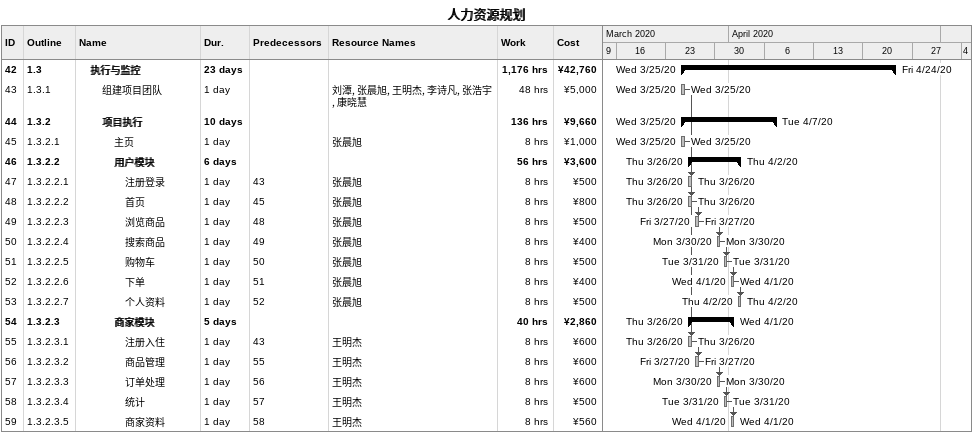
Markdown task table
人力资源规划

| ID | WBS | Task | Duration | Start | Finish | Predecessors | Resources | Work (h) | Cost (¥) |
|---|---|---|---|---|---|---|---|---|---|
| 42 | 1.3 | **执行与监控** | 23d | 2020-03-25 | 2020-04-24 |  |  | 1176 | 42760 |
| 43 | 1.3.1 | 组建项目团队 | 1d | 2020-03-25 | 2020-03-25 |  | 刘潭, 张晨旭, 王明杰, 李诗凡, 张浩宇, 康晓慧 | 48 | 5000 |
| 44 | 1.3.2 | **项目执行** | 10d | 2020-03-25 | 2020-04-07 |  |  | 136 | 9660 |
| 45 | 1.3.2.1 | 主页 | 1d | 2020-03-25 | 2020-03-25 |  | 张晨旭 | 8 | 1000 |
| 46 | 1.3.2.2 | **用户模块** | 6d | 2020-03-26 | 2020-04-02 |  |  | 56 | 3600 |
| 47 | 1.3.2.2.1 | 注册登录 | 1d | 2020-03-26 | 2020-03-26 | 43 | 张晨旭 | 8 | 500 |
| 48 | 1.3.2.2.2 | 首页 | 1d | 2020-03-26 | 2020-03-26 | 45 | 张晨旭 | 8 | 800 |
| 49 | 1.3.2.2.3 | 浏览商品 | 1d | 2020-03-27 | 2020-03-27 | 48 | 张晨旭 | 8 | 500 |
| 50 | 1.3.2.2.4 | 搜索商品 | 1d | 2020-03-30 | 2020-03-30 | 49 | 张晨旭 | 8 | 400 |
| 51 | 1.3.2.2.5 | 购物车 | 1d | 2020-03-31 | 2020-03-31 | 50 | 张晨旭 | 8 | 500 |
| 52 | 1.3.2.2.6 | 下单 | 1d | 2020-04-01 | 2020-04-01 | 51 | 张晨旭 | 8 | 400 |
| 53 | 1.3.2.2.7 | 个人资料 | 1d | 2020-04-02 | 2020-04-02 | 52 | 张晨旭 | 8 | 500 |
| 54 | 1.3.2.3 | **商家模块** | 5d | 2020-03-26 | 2020-04-01 |  |  | 40 | 2860 |
| 55 | 1.3.2.3.1 | 注册入住 | 1d | 2020-03-26 | 2020-03-26 | 43 | 王明杰 | 8 | 600 |
| 56 | 1.3.2.3.2 | 商品管理 | 1d | 2020-03-27 | 2020-03-27 | 55 | 王明杰 | 8 | 600 |
| 57 | 1.3.2.3.3 | 订单处理 | 1d | 2020-03-30 | 2020-03-30 | 56 | 王明杰 | 8 | 600 |
| 58 | 1.3.2.3.4 | 统计 | 1d | 2020-03-31 | 2020-03-31 | 57 | 王明杰 | 8 | 500 |
| 59 | 1.3.2.3.5 | 商家资料 | 1d | 2020-04-01 | 2020-04-01 | 58 | 王明杰 | 8 | 560 |
